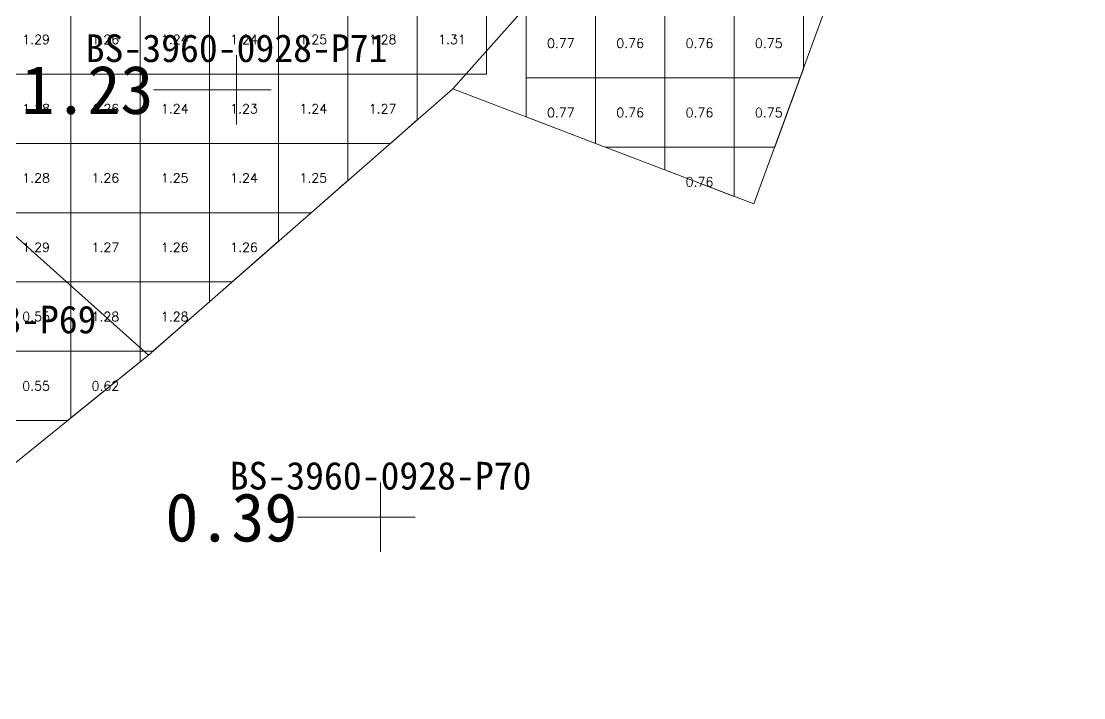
# Model space of a CAD drawing. Header units: inches. Extents: x 469907.8 to 469995.3, y 4349678 to 4349775.1.
# Drawn here: x 469933.15 to 469948.48, y 4349678 to 4349687.77 of the extents above; entities that cross this region are included whole.
import ezdxf
from ezdxf.enums import TextEntityAlignment as Align

# ---------------------------------------------------------------- set-up
doc = ezdxf.new("R2010")
doc.units = ezdxf.units.IN
doc.header["$MEASUREMENT"] = 0
for name, color, linetype, lineweight in [('点', 7, 'Continuous', 0), ('爆区方格网', 7, 'Continuous', 0), ('线条', 7, 'Continuous', 0), ('钻孔', 7, 'Continuous', 0)]:
    doc.layers.add(name, color=color, linetype=linetype, lineweight=lineweight)
doc.styles.add('3dmine_textStyle_1', font='txt.shx', dxfattribs={"height": 1, "bigfont": 'gbcbig.shx'})
doc.styles.add('3dmine_textStyle_2', font='', dxfattribs={"height": 1})
doc.styles.get('3dmine_textStyle_2').set_extended_font_data('SimSun-ExtB')

msp = doc.modelspace()

# ---------------------------------------------------------------- hatches: boundary and pattern name
at = {"layer": '钻孔', "linetype": 'Continuous', "lineweight": 0, "true_color": 0x0000ff, "extrusion": (0, 1, 0)}
msp.add_hatch(color=5, dxfattribs=at).paths.add_polyline_path([(-469937.255, 3950.376), (-469936.255, 3950.376), (-469936.255, 3962.376), (-469937.255, 3962.376)], flags=0)
at = {"layer": '钻孔', "linetype": 'Continuous', "lineweight": 0, "true_color": 0x808080, "extrusion": (0, 1, 0)}
msp.add_hatch(color=8, dxfattribs=at).paths.add_polyline_path([(-469939.332, 3949.619), (-469938.332, 3949.619), (-469938.332, 3962.619), (-469939.332, 3962.619)], flags=0)

# ---------------------------------------------------------------- linework, layer by layer
at = {"color": 4, "linetype": 'Continuous', "lineweight": 0, "true_color": 0x00ffff, "elevation": 3955.86}
for points in [[(469921.522, 4349702.355), (469926.347, 4349701.468), (469928.321, 4349701.024), (469933.537, 4349700.306), (469936.229, 4349699.926), (469941.097, 4349699.271), (469941.962, 4349697.221), (469940.568, 4349696.122), (469937.792, 4349694.881), (469935.526, 4349694.833), (469932.374, 4349692.519), (469935.372, 4349689.875), (469940.396, 4349693.155), (469942.817, 4349690.664), (469941.096, 4349688.729), (469939.374, 4349686.793), (469941.547, 4349685.962), (469943.72, 4349685.131), (469944.739, 4349687.917), (469945.048, 4349688.759), (469946.477, 4349690.111), (469947.907, 4349691.463), (469948.098, 4349693.722), (469949.788, 4349697.654)], [(469928.786, 4349678.004), (469913.861, 4349681.9), (469911.039, 4349683.787), (469907.861, 4349687.414), (469910.433, 4349689.749), (469913.553, 4349688.908), (469917.327, 4349689.526), (469920.64, 4349692.163), (469922.771, 4349689.686), (469921.456, 4349688.391), (469922.535, 4349686.51), (469927.343, 4349686.198), (469932.509, 4349685.162), (469934.982, 4349682.949), (469932.007, 4349680.545), (469928.786, 4349678.004)]]:
    msp.add_lwpolyline(points, dxfattribs=at)
at = {"color": 7, "linetype": 'Continuous', "lineweight": 0, "elevation": 3955.86}
msp.add_lwpolyline([(469928.321, 4349701.024), (469933.537, 4349700.306), (469938.921, 4349699.546), (469941.097, 4349699.271), (469941.962, 4349697.221), (469940.568, 4349696.122), (469937.792, 4349694.881), (469935.526, 4349694.833), (469932.374, 4349692.519), (469935.372, 4349689.875), (469940.396, 4349693.155), (469942.817, 4349690.664), (469939.374, 4349686.793), (469934.982, 4349682.949), (469932.509, 4349685.162)], dxfattribs=at)
at = {"layer": '点', "color": 138, "linetype": 'Continuous', "lineweight": 0, "true_color": 0x004c4c}
for points, elevation in [([(469936.255, 4349686.279), (469936.255, 4349687.279)], 3962.376), ([(469936.755, 4349686.779), (469935.755, 4349686.779)], 3962.376), ([(469938.332, 4349680.109), (469938.332, 4349681.109)], 3962.619), ([(469938.832, 4349680.609), (469937.832, 4349680.609)], 3962.619)]:
    msp.add_lwpolyline(points, dxfattribs=dict(at, elevation=elevation))
at = {"layer": '爆区方格网', "color": 5, "linetype": 'Continuous', "lineweight": 0, "true_color": 0x0000ff, "elevation": 3961.675}
for points in [[(469933.862, 4349687.005), (469932.862, 4349687.005), (469932.862, 4349688.005), (469933.862, 4349688.005), (469933.862, 4349687.005)], [(469934.862, 4349687.005), (469933.862, 4349687.005), (469933.862, 4349688.005), (469934.862, 4349688.005), (469934.862, 4349687.005)], [(469935.862, 4349687.005), (469934.862, 4349687.005), (469934.862, 4349688.005), (469935.862, 4349688.005), (469935.862, 4349687.005)], [(469936.862, 4349687.005), (469935.862, 4349687.005), (469935.862, 4349688.005), (469936.862, 4349688.005), (469936.862, 4349687.005)], [(469937.862, 4349687.005), (469936.862, 4349687.005), (469936.862, 4349688.005), (469937.862, 4349688.005), (469937.862, 4349687.005)], [(469938.862, 4349687.005), (469937.862, 4349687.005), (469937.862, 4349688.005), (469938.862, 4349688.005), (469938.862, 4349687.005)], [(469939.862, 4349687.005), (469938.862, 4349687.005), (469938.862, 4349688.005), (469939.862, 4349688.005), (469939.862, 4349687.005)], [(469933.862, 4349686.005), (469932.862, 4349686.005), (469932.862, 4349687.005), (469933.862, 4349687.005), (469933.862, 4349686.005)], [(469934.862, 4349686.005), (469933.862, 4349686.005), (469933.862, 4349687.005), (469934.862, 4349687.005), (469934.862, 4349686.005)], [(469935.862, 4349686.005), (469934.862, 4349686.005), (469934.862, 4349687.005), (469935.862, 4349687.005), (469935.862, 4349686.005)], [(469936.862, 4349686.005), (469935.862, 4349686.005), (469935.862, 4349687.005), (469936.862, 4349687.005), (469936.862, 4349686.005)], [(469937.862, 4349686.005), (469936.862, 4349686.005), (469936.862, 4349687.005), (469937.862, 4349687.005), (469937.862, 4349686.005)], [(469938.862, 4349686.345), (469938.474, 4349686.005), (469937.862, 4349686.005), (469937.862, 4349687.005), (469938.862, 4349687.005), (469938.862, 4349686.345)], [(469933.862, 4349685.005), (469932.862, 4349685.005), (469932.862, 4349686.005), (469933.862, 4349686.005), (469933.862, 4349685.005)], [(469934.862, 4349685.005), (469933.862, 4349685.005), (469933.862, 4349686.005), (469934.862, 4349686.005), (469934.862, 4349685.005)], [(469935.862, 4349685.005), (469934.862, 4349685.005), (469934.862, 4349686.005), (469935.862, 4349686.005), (469935.862, 4349685.005)], [(469936.862, 4349685.005), (469935.862, 4349685.005), (469935.862, 4349686.005), (469936.862, 4349686.005), (469936.862, 4349685.005)], [(469937.862, 4349685.47), (469937.331, 4349685.005), (469936.862, 4349685.005), (469936.862, 4349686.005), (469937.862, 4349686.005), (469937.862, 4349685.47)], [(469933.862, 4349684.005), (469932.862, 4349684.005), (469932.862, 4349685.005), (469933.862, 4349685.005), (469933.862, 4349684.005)], [(469934.862, 4349684.005), (469933.862, 4349684.005), (469933.862, 4349685.005), (469934.862, 4349685.005), (469934.862, 4349684.005)], [(469935.862, 4349684.005), (469934.862, 4349684.005), (469934.862, 4349685.005), (469935.862, 4349685.005), (469935.862, 4349684.005)], [(469936.862, 4349684.595), (469936.189, 4349684.005), (469935.862, 4349684.005), (469935.862, 4349685.005), (469936.862, 4349685.005), (469936.862, 4349684.595)], [(469935.862, 4349683.719), (469935.046, 4349683.005), (469934.862, 4349683.005), (469934.862, 4349684.005), (469935.862, 4349684.005), (469935.862, 4349683.719)]]:
    msp.add_lwpolyline(points, dxfattribs=at)
at = {"layer": '爆区方格网', "color": 131, "linetype": 'Continuous', "lineweight": 0, "true_color": 0x80ffff, "elevation": 3963.027}
for points in [[(469941.434, 4349686.95), (469940.434, 4349686.95), (469940.434, 4349687.95), (469941.434, 4349687.95), (469941.434, 4349686.95)], [(469942.434, 4349686.95), (469941.434, 4349686.95), (469941.434, 4349687.95), (469942.434, 4349687.95), (469942.434, 4349686.95)], [(469943.434, 4349686.95), (469942.434, 4349686.95), (469942.434, 4349687.95), (469943.434, 4349687.95), (469943.434, 4349686.95)], [(469944.434, 4349687.081), (469944.386, 4349686.95), (469943.434, 4349686.95), (469943.434, 4349687.95), (469944.434, 4349687.95), (469944.434, 4349687.081)], [(469941.434, 4349686.005), (469940.434, 4349686.388), (469940.434, 4349686.95), (469941.434, 4349686.95), (469941.434, 4349686.005)], [(469942.434, 4349685.95), (469941.578, 4349685.95), (469941.547, 4349685.962), (469941.434, 4349686.005), (469941.434, 4349686.95), (469942.434, 4349686.95), (469942.434, 4349685.95)], [(469943.434, 4349685.95), (469942.434, 4349685.95), (469942.434, 4349686.95), (469943.434, 4349686.95), (469943.434, 4349685.95)], [(469944.02, 4349685.95), (469943.434, 4349685.95), (469943.434, 4349686.95), (469944.386, 4349686.95), (469944.02, 4349685.95)], [(469943.434, 4349685.24), (469942.434, 4349685.623), (469942.434, 4349685.95), (469943.434, 4349685.95), (469943.434, 4349685.24)]]:
    msp.add_lwpolyline(points, dxfattribs=at)
at = {"layer": '爆区方格网', "color": 4, "linetype": 'Continuous', "lineweight": 0, "true_color": 0x00ffff}
for points, elevation in [([(469933.862, 4349683.005), (469932.862, 4349683.005), (469932.862, 4349684.005), (469933.862, 4349684.005), (469933.862, 4349683.005)], 3962.669), ([(469934.862, 4349683.005), (469933.862, 4349683.005), (469933.862, 4349684.005), (469934.862, 4349684.005), (469934.862, 4349683.005)], 3961.675), ([(469933.862, 4349682.044), (469933.814, 4349682.005), (469932.862, 4349682.005), (469932.862, 4349683.005), (469933.862, 4349683.005), (469933.862, 4349682.044)], 3962.669), ([(469934.862, 4349682.852), (469933.862, 4349682.044), (469933.862, 4349683.005), (469934.862, 4349683.005), (469934.862, 4349682.852)], 3962.669)]:
    msp.add_lwpolyline(points, dxfattribs=dict(at, elevation=elevation))
at = {"layer": '线条', "color": 138, "linetype": 'Continuous', "lineweight": 0, "true_color": 0x004c4c}
for points, elevation in [([(469936.255, 4349686.779), (469936.255, 4349686.779), (469936.255, 4349686.779)], 3962.376), ([(469938.332, 4349680.609), (469938.332, 4349680.609), (469938.332, 4349680.609)], 3962.619)]:
    msp.add_lwpolyline(points, dxfattribs=dict(at, elevation=elevation))
at = {"layer": '钻孔', "color": 5, "linetype": 'Continuous', "lineweight": 0, "true_color": 0x0000ff}
for elevation in [3962.376, 3950.376]:
    msp.add_lwpolyline([(469936.255, 4349686.779), (469935.055, 4349686.779)], dxfattribs=dict(at, elevation=elevation))
at = {"layer": '钻孔', "color": 8, "linetype": 'Continuous', "lineweight": 0, "true_color": 0x808080}
for elevation in [3962.619, 3949.619]:
    msp.add_lwpolyline([(469938.332, 4349680.609), (469937.132, 4349680.609)], dxfattribs=dict(at, elevation=elevation))

# ---------------------------------------------------------------- texts
at = {"color": 5, "linetype": 'Continuous', "lineweight": 0, "true_color": 0x0000ff, "style": '3dmine_textStyle_1'}
for s, p in [('1.29', (469933.362, 4349687.505, 3961.675)), ('1.26', (469934.362, 4349687.505, 3961.675)), ('1.24', (469935.362, 4349687.505, 3961.675)), ('1.24', (469936.362, 4349687.505, 3961.675)), ('1.25', (469937.362, 4349687.505, 3961.675)), ('1.28', (469938.362, 4349687.505, 3961.675)), ('1.31', (469939.362, 4349687.505, 3961.675)), ('1.28', (469933.362, 4349686.505, 3961.675)), ('1.26', (469934.362, 4349686.505, 3961.675)), ('1.24', (469935.362, 4349686.505, 3961.675)), ('1.23', (469936.362, 4349686.505, 3961.675)), ('1.24', (469937.362, 4349686.505, 3961.675)), ('1.27', (469938.362, 4349686.505, 3961.675)), ('1.28', (469933.362, 4349685.505, 3961.675)), ('1.26', (469934.362, 4349685.505, 3961.675)), ('1.25', (469935.362, 4349685.505, 3961.675)), ('1.24', (469936.362, 4349685.505, 3961.675)), ('1.25', (469937.362, 4349685.505, 3961.675)), ('1.29', (469933.362, 4349684.505, 3961.675)), ('1.27', (469934.362, 4349684.505, 3961.675)), ('1.26', (469935.362, 4349684.505, 3961.675)), ('1.26', (469936.362, 4349684.505, 3961.675)), ('1.28', (469934.362, 4349683.505, 3961.675)), ('1.28', (469935.362, 4349683.505, 3961.675))]:
    msp.add_text(s, height=0.1333, dxfattribs=at).set_placement(p, align=Align.MIDDLE_CENTER)
at = {"color": 131, "linetype": 'Continuous', "lineweight": 0, "true_color": 0x80ffff, "style": '3dmine_textStyle_1'}
for s, p in [('0.77', (469940.934, 4349687.45, 3963.027)), ('0.76', (469941.934, 4349687.45, 3963.027)), ('0.76', (469942.934, 4349687.45, 3963.027)), ('0.75', (469943.934, 4349687.45, 3963.027)), ('0.77', (469940.934, 4349686.45, 3963.027)), ('0.76', (469941.934, 4349686.45, 3963.027)), ('0.76', (469942.934, 4349686.45, 3963.027)), ('0.75', (469943.934, 4349686.45, 3963.027)), ('0.76', (469942.934, 4349685.45, 3963.027)), ('0.55', (469933.362, 4349683.505, 3962.669)), ('0.62', (469934.362, 4349682.505, 3962.669))]:
    msp.add_text(s, height=0.1333, dxfattribs=at).set_placement(p, align=Align.MIDDLE_CENTER)
at = {"color": 4, "linetype": 'Continuous', "lineweight": 0, "true_color": 0x00ffff, "style": '3dmine_textStyle_1'}
msp.add_text('0.55', height=0.1333, dxfattribs=at).set_placement((469933.362, 4349682.505, 3962.669), align=Align.MIDDLE_CENTER)
at = {"layer": '钻孔', "color": 138, "linetype": 'Continuous', "lineweight": 0, "true_color": 0x004c4c, "style": '3dmine_textStyle_2'}
for s, p in [('BS-3960-0928-P71', (469936.255, 4349687.179, 3962.376)), ('BS-3960-0928-P69', (469932.057, 4349683.263, 3962.669)), ('BS-3960-0928-P70', (469938.332, 4349681.009, 3962.619))]:
    msp.add_text(s, height=0.4, dxfattribs=at).set_placement(p, align=Align.CENTER)
at = {"layer": '钻孔', "color": 5, "linetype": 'Continuous', "lineweight": 0, "true_color": 0x0000ff, "style": '3dmine_textStyle_2'}
msp.add_text('1.23', height=0.7, dxfattribs=at).set_placement((469935.055, 4349686.779, 3956.376), align=Align.MIDDLE_RIGHT)
at = {"layer": '钻孔', "color": 8, "linetype": 'Continuous', "lineweight": 0, "true_color": 0x808080, "style": '3dmine_textStyle_2'}
msp.add_text('0.39', height=0.7, dxfattribs=at).set_placement((469937.132, 4349680.609, 3956.119), align=Align.MIDDLE_RIGHT)

doc.saveas('drawing.dxf')
